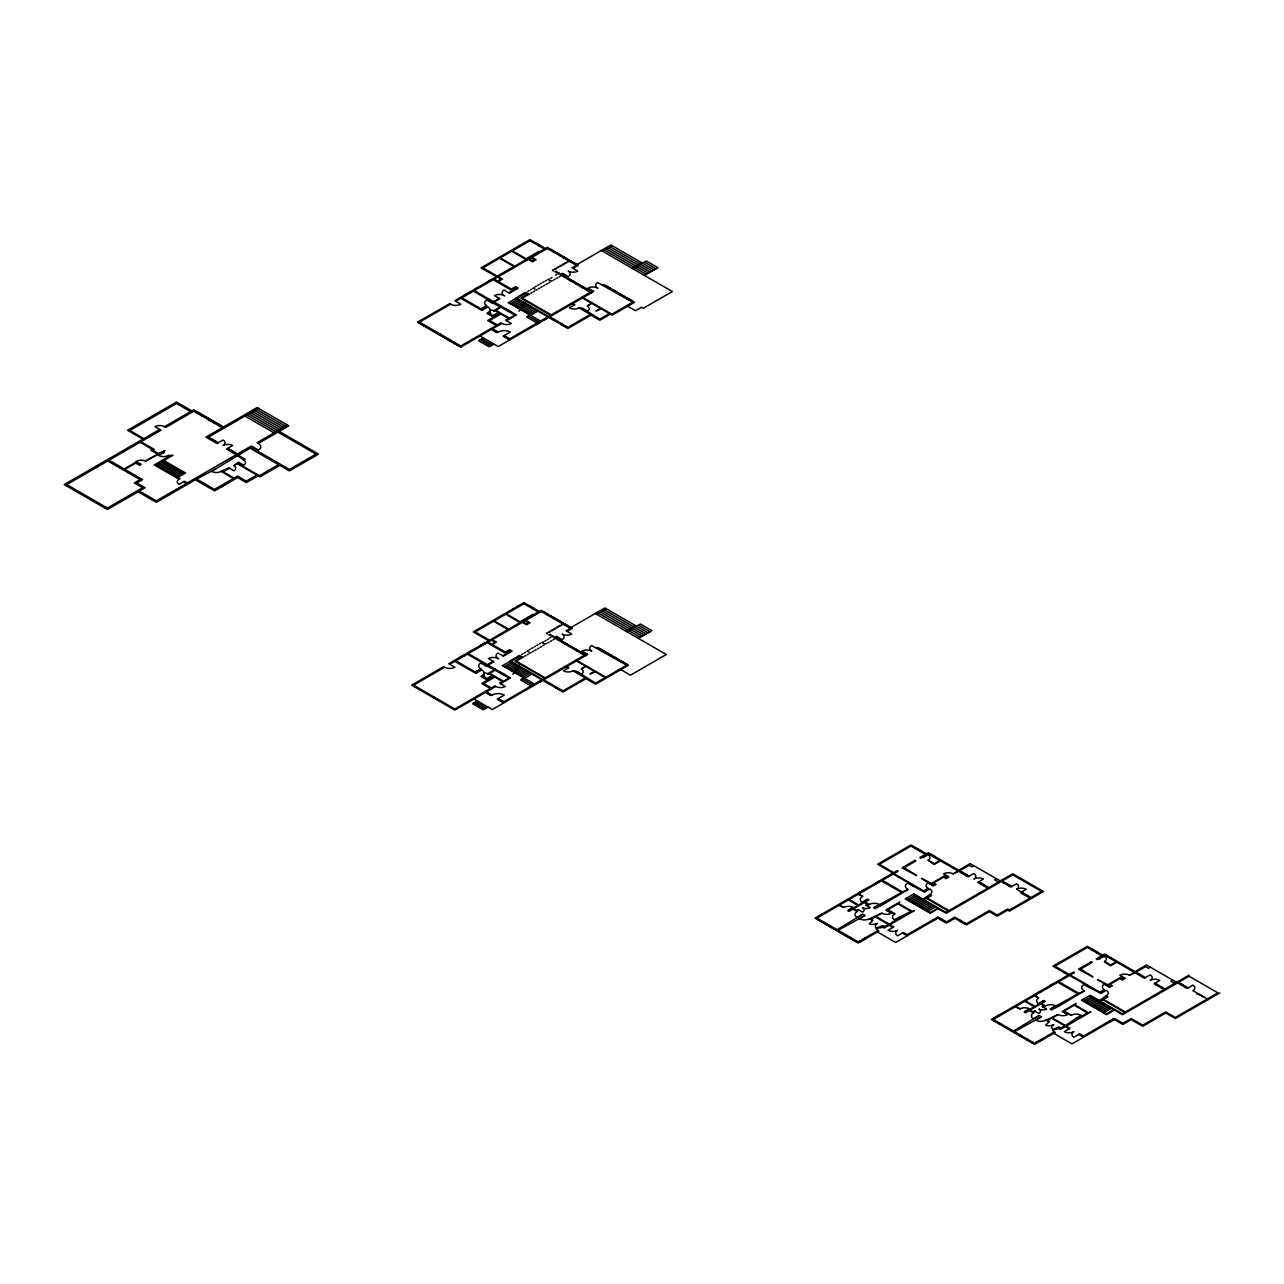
<?xml version="1.0" encoding="UTF-8"?>
<svg xmlns="http://www.w3.org/2000/svg" width="1284" height="1284" viewBox="0 0 1284 1284"><rect width="100%" height="100%" fill="white"/><g stroke="black" fill="none" stroke-linecap="round" stroke-linejoin="round"><path stroke-width="1.5" d="M566.982 631.311L572.263 628.261L541.222 610.349L539.296 611.457L523.952 602.597L473.234 631.872L488.594 640.732L448.758 663.732L454.841 667.247A7.239 4.173 0 0 1 444.601 667.247L413.576 685.158L454.841 708.993L490.36 688.481L481.709 683.505L487.471 680.167L480.922 676.379L483.795 676.01L484.341 672.896A5.425 3.13 0 0 1 487.631 673.795L488.273 674.164M573.001 268.324L578.298 265.29L547.273 247.363L545.347 248.47L530.003 239.594L481.035 267.842L496.378 276.718L454.761 300.713L460.844 304.228A7.239 4.173 0 0 1 450.604 304.228L419.547 322.123L460.796 345.974L496.33 325.478L487.695 320.486L493.457 317.164L486.909 313.376L489.782 313.007L490.327 309.893A5.425 3.13 0 0 1 493.634 310.792L494.26 311.161M512.894 674.293L515.735 670.264L518.335 670.007L515.141 668.258L517.275 668.065L519.442 664.968M518.897 311.29L521.721 307.261L524.337 307.004L521.144 305.255L523.278 305.062L525.445 301.981M872.622 920.484L869.236 923.886A6.789 3.916 0 0 0 877.421 923.26A6.789 3.916 0 0 0 876.346 927.995L882.862 925.652L884.628 926.679L888.464 924.464L875.351 916.888L871.499 919.103L872.622 920.484L869.589 918.734A7.239 4.173 0 0 1 859.349 918.734L865.111 915.412L862.864 914.112L857.102 917.434A7.239 4.173 0 0 1 857.102 911.528L852.945 909.12L849.109 911.351L847.825 910.613L853.266 907.467A6.789 3.916 0 0 0 843.668 907.467L839.511 905.059L848.467 899.891L858.065 905.429L848.467 910.244M1048.948 1021.871L1045.561 1025.258A6.789 3.916 0 0 0 1053.747 1024.648A6.789 3.916 0 0 0 1052.671 1029.367L1059.188 1027.039L1060.953 1028.067L1064.789 1025.836L1051.676 1018.276L1047.84 1020.491L1048.948 1021.871L1045.914 1020.122A7.239 4.173 0 0 1 1035.674 1020.122L1041.436 1016.784L1039.189 1015.5L1033.443 1018.822A7.239 4.173 0 0 1 1033.443 1012.916L1029.27 1010.508L1025.434 1012.723L1024.167 1011.985L1029.591 1008.855A6.789 3.916 0 0 0 1019.994 1008.855L1015.837 1006.447L1024.793 1001.279L1034.39 1006.816L1024.793 1011.615M159.697 429.45L143.856 438.598L129.78 430.477L176.502 403.513L190.578 411.634L164.496 426.689A6.789 3.916 0 0 0 154.899 426.689L160.981 430.204L140.983 441.744L154.257 449.4L152.828 450.235L158.574 453.557L164.978 450.604L163.068 451.711L164.175 452.369L158.734 455.499A6.789 3.916 0 0 0 168.332 455.499L169.456 456.141L154.257 464.92L179.054 479.237L180.017 478.691L156.183 464.92L162.907 461.036L184.495 473.507M67.153 486.299L68.437 485.561M196.5 412.838L197.768 412.1M201.299 415.599L202.567 414.86M202.567 416.337L203.851 415.599M207.366 419.114L208.65 418.375M208.65 419.852L209.934 419.114L214.572 421.971L213.449 422.629M140.502 464.006L139.539 464.551L135.703 462.336L124.195 468.981L108.996 460.218L140.02 442.29L152.347 449.4L150.902 450.235L157.627 454.119L145.59 461.068M214.733 423.367L216.017 422.629M534.321 243.19L535.284 242.644M168.332 455.499L172.971 455.226L163.854 460.491L185.458 472.961L177.77 477.391M219.532 426.127L220.816 425.389M156.985 465.386L163.694 461.502M539.119 245.966L540.082 245.421M258.405 408.312L208.49 437.122L218.248 442.755M158.574 466.301L165.299 462.433M160.179 467.232L166.904 463.347M209.693 439.288L210.977 438.55M161.784 468.162L168.493 464.278M526.151 258.806L538.943 251.423L540.548 252.338M509.764 339.891L503.2 336.103L510.246 332.042A8.603 4.959 0 0 0 498.08 332.026L497.133 332.588L491.531 329.346L460.828 347.065L417.637 322.14L449.641 303.666L450.604 304.228M497.341 276.156L513.985 266.558L499.588 258.245L482.944 267.842L502.461 279.11L498.288 281.517L511.401 289.093L515.558 286.685L518.126 288.178L509.475 293.153L504.05 290.007A6.789 3.916 0 0 0 504.034 295.561L504.676 295.93M526.151 259.545L514.627 266.189L500.23 257.875L511.754 251.231L527.098 260.09M163.373 469.077L170.098 465.193M464.359 295.352L469.174 292.591M475.417 288.996L479.253 286.765M490.456 280.313L486.62 282.528L487.406 282.994M455.724 301.258L460.844 298.305L481.789 310.423L487.872 306.908A7.239 4.173 0 0 1 487.872 312.815M498.288 276.718L528.382 259.352L532.539 261.759L536.07 259.737L531.913 257.33L547.273 248.47L576.372 265.29L572.054 267.778L577.8 271.101A6.789 3.916 0 0 1 568.202 271.101A6.789 3.916 0 0 1 568.202 276.638L562.44 273.315L560.049 274.696L591.378 292.816M164.978 470.008L171.703 466.124M548.396 249.112L549.343 248.55M214.492 442.065L215.776 441.327L210.817 438.647M420.911 324.017L421.874 323.472M166.583 470.923L173.292 467.039M104.437 507.822L105.705 507.084M168.172 471.854L174.897 467.97M169.777 472.769L176.502 468.901M553.195 251.889L554.142 251.327M171.382 473.7L178.091 469.816M555.747 253.365L556.71 252.804M172.971 474.615L179.696 470.747M174.576 475.545L181.301 471.661M176.181 476.46L182.89 472.592M560.546 256.142L561.509 255.58M229.05 450.475L230.334 449.737M563.098 257.619L564.061 257.057M480.986 308.85L486.588 305.608A6.789 3.916 0 0 1 486.604 300.071L500.503 306.828L493.634 310.792M491.387 302.847L492.51 302.205L473.331 291.115L461.807 297.76L482.752 309.861M499.235 298.321L493.473 301.644L474.294 290.553L493.168 279.671L512.364 290.762L508.833 292.784M481.628 309.219L486.588 305.608M438.663 334.273L439.609 333.728M233.848 453.236L235.132 452.498M493.955 303.04L494.918 302.478M567.897 260.379L568.86 259.833M439.786 334.915L440.733 334.37M553.324 269.704L552.377 270.266L553.645 271.004M554.608 268.966L555.892 268.228M557.176 267.489L558.46 266.751M559.728 266.013L561.012 265.274M562.296 264.536L563.58 263.798M564.848 263.06L566.132 262.321M567.416 261.583L568.7 260.845M555.25 269.335L556.534 268.597M557.818 267.858L559.086 267.12M560.37 266.382L561.654 265.644M562.938 264.905L564.222 264.167M565.49 263.429L566.774 262.69M568.058 261.952L569.342 261.214M287.52 425.116L257.121 442.659L258.405 443.397L277.922 432.13L315.992 454.119L289.43 469.446L251.359 447.474L252.643 446.736M570.449 261.872L571.412 261.31M499.717 306.362L500.664 305.801M533.807 287.616L532.844 288.547M535.075 286.878L536.359 286.139M537.643 285.401L538.927 284.663M540.195 283.925L541.479 283.186M542.763 282.448L544.047 281.71M545.331 280.971L546.599 280.233M555.571 275.065L556.839 274.327M509.267 302.27L515.991 298.402M527.724 291.5L528.992 290.762M530.276 290.023L531.56 289.285M549.488 278.949L547.883 279.495M550.772 278.211L552.04 277.472M494.099 311.258L495.062 310.696L498.272 312.542L492.815 315.687L489.782 313.007M575.248 264.632L576.211 264.087M577.014 264.552L610.943 244.971L654.118 269.929M511.064 303.313L517.789 299.445M239.209 462.609L237.925 463.347L259.368 475.722L278.564 464.647L250.075 448.212L211.523 471.388A6.789 3.916 0 0 0 221.121 471.388L228.809 467.874L233.929 470.827A6.34 3.659 0 0 0 233.929 465.659L237.283 463.717L259.994 476.829L279.832 465.386L289.43 470.923L318.544 454.119L279.19 431.392L288.788 425.855L257.121 407.574L223.528 426.962L193.772 409.789L191.862 410.896L176.502 402.02L127.549 430.284L142.893 439.16L64.2 484.598L107.391 509.523L138.11 491.804L156.343 502.333L195.377 479.799L214.572 490.873L237.604 477.568L246.303 482.591L258.148 475.77M563.403 273.861L561.959 274.696L591.378 291.709L592.823 290.874M602.613 251.247L612.227 245.709M529.473 293.988L522.267 298.145L551.205 314.869L590.431 292.254M530.757 293.25L532.041 292.511M533.309 291.773L534.593 291.035M535.877 290.296L537.161 289.558M538.429 288.82L539.713 288.081M540.997 287.343L542.281 286.605M543.565 285.867L544.833 285.128M546.117 284.39L547.401 283.652M548.685 282.913L549.953 282.175M552.521 280.698L550.483 281.003M553.805 279.96L555.089 279.222M556.357 278.484L557.641 277.745M558.925 277.007L560.209 276.269M512.749 304.292L519.474 300.408M229.451 468.243L223.207 471.854L234.089 478.129M237.444 455.499L243.687 460.025L245.116 459.191L238.086 455.13M504.981 309.412L505.944 308.85M514.435 305.255L521.144 301.371M564.446 277.232L565.409 276.686M516.104 306.218L522.829 302.35M517.789 307.197L524.498 303.329M509.78 312.173L510.743 311.627M519.458 308.16L526.183 304.292M569.245 280.008L570.192 279.463M458.484 344.626L457.537 345.171L439.931 334.835M521.144 309.139L527.868 305.255M570.513 280.747L571.476 280.201L576.115 283.058M522.829 310.102L529.538 306.234M501.771 323.44L500.808 322.894L497.293 324.916L489.621 320.486L500.824 314.018L508.496 318.464L505.623 320.117L511.369 323.456A6.789 3.916 0 0 1 501.771 323.44L492.494 328.8L498.08 332.026M506.57 320.679L516.505 314.949L494.115 302.013L499.877 298.69L494.436 295.545A6.789 3.916 0 0 1 504.034 295.561M524.498 311.081L531.223 307.197M492.414 329.86L493.377 329.314M221.65 486.604L229.322 482.174M526.183 312.044L532.908 308.176M575.312 283.523L576.275 282.962M483.362 337.933L478.563 340.709L489.108 346.808L493.923 344.032M576.596 284.262L577.559 283.716M527.852 313.023L534.577 309.139M497.213 331.529L496.25 332.075L492.574 329.763M529.538 313.986L536.263 310.102M529.939 314.949L526.568 316.891L537.129 322.99M530.581 315.334L537.932 311.081M581.395 287.038L582.358 286.476L592.309 292.27L590.479 291.179M256.864 475.016L246.303 481.115L237.604 476.091L214.572 489.397L196.661 479.06L216.322 468.612M582.663 287.776L583.626 287.215M504.002 336.568L504.965 336.007M587.462 290.553L588.409 290.007M507.838 338.783L508.801 338.222M631.712 268.067L641.326 262.53M602.421 285.337L603.865 284.502L634.569 302.238L612.163 315.174L610.381 314.131L599.821 320.23L591.041 315.158L567.993 328.447L548.814 317.357L498.24 346.536L480.007 336.007M536.166 324.467L540.002 322.252M543.373 320.31L547.209 318.095L546.406 317.646M632.996 268.805L646.446 261.053L657.954 267.714L644.504 275.466M604.828 286.172L605.791 285.61L610.43 288.467M550.322 318.239L551.285 317.678M609.627 288.932L610.59 288.386M555.121 321L556.068 320.454M587.366 306.009L591.218 303.056L582.422 297.984L572.824 303.522L574.895 304.725L569.454 307.855A6.789 3.916 0 0 0 579.052 307.855L582.246 308.224L587.366 311.193A6.34 3.659 0 0 0 587.366 306.009L591.86 303.425L600.495 308.417L596.001 311.001L601.121 308.786L609.418 313.585L599.821 319.122L582.888 308.593M612.179 290.409L613.142 289.863M561.509 324.708L562.472 324.146M616.978 293.185L617.941 292.64M619.53 294.662L620.493 294.116M566.308 327.484L567.271 326.922M624.329 297.439L625.292 296.877M626.897 298.915L627.844 298.37M631.68 301.692L632.643 301.13L627.683 298.45M528.27 606.192L529.233 605.647M533.069 608.969L534.032 608.407M520.1 621.809L532.908 614.41L534.497 615.341M458.356 658.371L463.155 655.61M469.398 651.999L473.234 649.784M480.601 645.531L484.437 643.316M449.721 664.293L454.841 661.324L475.802 673.426L481.869 669.927A7.239 4.173 0 0 1 481.869 675.833M542.346 612.099L543.309 611.553M414.925 687.052L415.888 686.507M547.144 614.875L548.107 614.33M549.696 616.352L550.659 615.806M554.495 619.129L555.458 618.567M557.063 620.605L558.026 620.044L562.665 622.917M475 671.853L481.243 668.996L475.642 672.222M485.4 665.85L486.508 665.208L467.312 654.134L455.804 660.779L476.749 672.88M493.233 661.324L487.471 664.663L468.275 653.572L487.15 642.674L506.345 653.765L502.83 655.787M432.692 697.308L433.639 696.747M487.952 666.043L488.915 665.481M561.862 623.366L562.825 622.82M433.799 697.95L434.762 697.405M547.305 632.707L546.342 633.253L547.626 633.991M548.589 631.969L549.857 631.23M551.141 630.492L552.425 629.754M553.693 629L554.977 628.261M556.261 627.523L557.545 626.785M558.813 626.046L560.097 625.308M561.381 624.57L562.665 623.831M549.215 632.338L550.499 631.6M551.783 630.861L553.067 630.123M554.335 629.369L555.619 628.63M556.903 627.892L558.187 627.154M559.455 626.415L560.739 625.677M562.023 624.939L563.307 624.201M564.414 624.859L565.377 624.297M493.714 669.365L494.677 668.82M487.631 673.795L494.517 669.831L480.601 663.09A6.789 3.916 0 0 0 480.601 668.627M527.788 650.619L526.825 651.55M529.072 649.881L530.34 649.142M531.624 648.404L532.908 647.666M534.192 646.927L535.46 646.189M536.744 645.451L538.028 644.712M539.296 643.974L540.58 643.236M549.536 638.052L550.82 637.313M503.264 665.273L509.989 661.404M521.705 654.503L522.989 653.765M524.273 653.026L525.541 652.288M543.469 641.936L541.864 642.498M544.737 641.197L546.021 640.459M547.305 639.721L548.589 638.983M488.113 674.26L489.076 673.715L492.27 675.561L486.829 678.69L483.795 676.01M569.213 627.619L570.176 627.073M570.979 627.523L604.892 607.942L648.083 632.884M505.077 666.316L511.786 662.448M557.384 636.864L555.94 637.683L585.376 654.679L586.82 653.845M596.578 614.233L606.176 608.696M523.471 656.991L516.264 661.148L545.218 677.856L584.413 655.241M524.739 656.252L526.023 655.514M527.307 654.776L528.591 654.038M529.859 653.299L531.143 652.561M532.427 651.823L533.711 651.084M534.979 650.346L536.263 649.608M537.547 648.869L538.831 648.131M540.099 647.393L541.383 646.654M542.667 645.916L543.951 645.162M546.502 643.685L544.464 643.99M547.787 642.947L549.054 642.209M550.338 641.47L551.622 640.732M552.906 639.994L554.174 639.255M506.747 667.295L513.472 663.411M498.994 672.415L499.957 671.853M508.432 668.258L515.141 664.374M558.428 640.234L559.375 639.673M510.117 669.221L516.826 665.353M511.786 670.2L518.495 666.316M503.793 675.191L504.756 674.63M513.472 671.163L520.181 667.295M563.227 642.995L564.174 642.449M451.567 708.206L452.514 707.644M515.141 672.142L521.866 668.258M564.495 643.733L565.458 643.188L570.096 646.045L569.293 646.51M516.826 673.105L523.551 669.221M495.784 686.458L494.838 685.897L491.307 687.935L483.635 683.505L494.838 677.037L502.509 681.467L499.637 683.12L505.398 686.458A6.789 3.916 0 0 1 495.784 686.458L486.508 691.803L492.109 695.045A8.603 4.959 0 0 1 504.275 695.045L497.229 699.106L503.793 702.894M500.599 683.682L510.502 677.952L488.113 665.032L493.875 661.693L488.434 658.564A6.789 3.916 0 0 1 498.031 658.564L498.673 658.933M518.511 674.084L525.22 670.2M486.427 692.879L487.39 692.317M520.181 675.047L526.905 671.163M477.391 700.952L472.592 703.728L483.153 709.811L487.952 707.051M570.577 647.248L571.541 646.687M521.866 676.01L528.591 672.142M490.279 695.093L491.226 694.532M492.109 695.045L491.146 695.591L485.561 692.365L454.841 710.1L411.65 685.158L443.638 666.685L444.601 667.247M523.551 676.989L530.26 673.105M523.952 677.952L520.582 679.894L531.143 685.993M524.594 678.321L531.945 674.084M575.376 650.025L576.339 649.463M576.66 650.763L577.623 650.202M498.031 699.571L498.994 699.01M581.459 653.524L582.422 652.978M502.83 701.224L501.867 701.786L498.192 699.475M625.693 631.038L635.291 625.501M596.418 648.308L597.846 647.473L628.566 665.208L595.615 684.244L586.018 678.69L562.986 691.996L542.827 680.359L492.27 709.538L474.037 699.01M534.032 685.255L529.393 687.004M626.961 631.776L640.411 624.024L651.919 630.669L638.485 638.421M598.809 649.142L599.772 648.581M603.608 651.919L604.571 651.357L599.612 648.677M581.379 668.996L585.215 666.043L576.42 660.955L566.822 666.508L568.892 667.712L563.451 670.842A6.789 3.916 0 0 0 573.049 670.842L576.259 671.211L581.379 674.164A6.34 3.659 0 0 0 581.379 668.996L585.857 666.412L594.492 671.404L590.014 673.988L595.134 671.773L605.213 677.583L595.615 683.12L576.901 671.58M606.176 653.396L607.123 652.834M555.523 687.694L556.486 687.133M610.975 656.156L611.922 655.61M613.527 657.633L614.49 657.087M560.338 690.471L561.285 689.909M618.326 660.409L619.289 659.848M620.894 661.886L621.841 661.324M625.693 664.663L626.64 664.101M915.331 848.547L916.294 847.986M920.13 851.308L921.093 850.762M817.764 916.696L822.562 913.935M859.831 892.412L863.667 890.197M874.869 883.729L878.705 881.514M929.568 854.55L930.531 853.988M817.603 919.569L818.55 919.007M843.668 907.467L838.869 905.429L816.961 918.092L837.12 929.728L862.222 914.481M867.021 899.522L858.707 905.059L849.109 899.522L858.065 894.354L862.864 896.376L858.707 893.985L881.418 880.872L901.577 892.508L874.388 907.467M933.42 856.765L934.367 856.203L930.37 854.085M928.139 860.184L934.238 864.437L940.466 860.842L958.073 871.001L953.113 873.858A6.789 3.916 0 0 0 943.515 873.858L948.924 876.988L946.051 878.657L943.515 877.181L933.596 882.911L936.132 884.371L933.42 885.944L927.995 882.814A6.789 3.916 0 0 0 927.995 888.351L923.678 890.855L893.921 873.666L898.238 871.178L897.259 870.616L893.744 872.655L879.347 864.341L911.014 846.044L925.411 854.358L919.809 857.6L920.772 858.145L928.139 855A6.34 3.659 0 0 1 928.139 860.184L934.238 863.699L939.824 860.473L928.3 853.812L922.698 857.038L923.661 857.6M822.402 922.329L823.349 921.784M824.633 922.522L823.67 923.068L828.629 925.748M828.469 925.844L829.432 925.283M829.753 926.583L830.716 926.021M858.707 909.858L857.102 911.528M866.379 905.429L869.268 904.514A7.239 4.173 0 0 1 879.508 904.514L873.746 907.836L875.03 908.574L882.06 905.059L908.141 889.459L902.54 891.947L882.381 880.31L893.263 874.035L913.422 885.671L912.619 886.137M834.552 929.359L835.515 928.797M838.709 931.751L839.672 931.205M869.589 918.734L881.739 913.197A6.789 3.916 0 0 0 891.337 913.197L885.896 910.051L899.827 902.01L898.543 903.487L911.977 911.255L914.529 910.516L889.908 924.737L893.744 926.952L887.982 930.274A6.789 3.916 0 0 0 897.58 930.274A6.789 3.916 0 0 0 897.58 935.811L903.342 932.489L907.178 934.704L937.898 916.985L946.533 921.96L954.847 917.161L966.37 923.806L989.402 910.516L997.219 915.027L1007.667 908.992L1009.449 910.019L1030.041 898.142L1020.443 892.589L1026.189 889.266A6.789 3.916 0 0 0 1016.591 889.266A6.789 3.916 0 0 0 1016.591 883.729L1010.845 887.051L1001.247 881.514L946.212 913.277L913.261 894.258M843.508 934.527L844.471 933.966M881.739 913.197L875.977 916.519L889.106 924.095L900.293 917.627L899.185 916.985M886.538 910.42L895.028 913.839L887.822 909.682L897.901 903.856L911.014 911.431L894.386 919.745A6.789 3.916 0 0 1 894.386 914.208M844.792 935.266L845.755 934.704M908.334 899.201L915.043 895.333M932.794 885.591L921.431 878.288L931.51 883.376L944.944 875.608L948.314 876.635M910.003 900.18L916.728 896.296M911.688 901.143L918.397 897.275M961.411 872.927L962.374 872.366M974.042 865.817L972.132 866.925L969.243 865.255L959.646 870.793L969.083 876.25M849.591 938.042L850.554 937.481M913.357 902.122L920.082 898.238M850.875 938.781L851.822 938.219M915.043 903.085L921.751 899.217M953.113 873.858L958.683 871.354L968.12 876.795L973.882 873.473A6.789 3.916 0 0 1 973.882 879.026A6.789 3.916 0 0 1 983.48 879.026L977.718 882.349L987.797 888.159L948.956 910.613L927.176 898.046L931.654 895.462L929.921 894.45L922.506 899.635M916.728 904.064L923.437 900.18M924.143 899.795L926.534 898.415L948.314 910.982L945.907 912.378L913.903 893.889L905.252 898.88L930.21 913.277L938.219 908.671M966.21 875.688L967.173 875.142M918.397 905.027L925.122 901.143M855.674 941.541L856.621 940.995M1000.284 880.952L970.206 863.602L958.683 870.247L928.3 852.704L926.374 853.812L911.014 844.936L877.598 864.228L892.942 873.104L815.035 918.092L858.226 943.018L879.026 931.012L878.063 930.467L858.226 941.91L838.067 930.274L864.469 915.781M878.063 930.467A7.239 4.173 0 0 1 876.169 928.541L883.986 927.048L882.22 926.021M920.082 905.99L926.807 902.122M860.633 941.445L865.432 938.684L864.63 938.219M921.768 906.969L928.476 903.085M923.437 907.932L930.162 904.064M925.122 908.911L931.847 905.027M926.807 909.874L933.516 905.99M928.476 910.854L935.201 906.969M928.171 911.367L906.52 898.174M979.644 883.456L980.607 882.894M937.577 908.302L930.21 912.539L905.894 898.511M996.448 878.737L994.522 879.845L998.358 882.06M984.443 886.217L985.406 885.671M933.58 920.387L937.416 918.172M1002.194 880.952L1012.755 874.869L1041.549 891.481L1030.988 897.58M939.824 919.2L940.787 918.654M1004.12 883.167L1005.083 882.622M944.639 921.976L945.586 921.414M1008.919 885.944L1009.882 885.398M959.485 920.949L960.448 920.387M964.284 923.726L965.247 923.164M1022.353 893.696L1023.316 893.15M1027.152 896.473L1028.115 895.927M1091.673 949.919L1092.62 949.374M1096.472 952.696L1097.419 952.134M994.089 1018.084L998.888 1015.307M1036.156 993.8L1039.992 991.585M1051.195 985.117L1055.031 982.902M1097.13 959.549L1104.465 956.387A6.34 3.659 0 0 1 1104.465 961.556L1110.564 965.086L1116.165 961.844L1104.625 955.184L1099.024 958.426L1099.987 958.971M1105.909 955.922L1106.856 955.376M993.928 1020.941L994.891 1020.395M1019.994 1008.855L1015.195 1006.816L993.286 1019.464L1013.445 1031.1L1038.563 1015.869M1043.362 1000.91L1035.032 1006.447L1025.434 1000.91L1034.39 995.742L1038.563 998.133L1035.032 995.357L1057.759 982.244L1077.902 993.88L1050.713 1008.855M1109.745 958.153L1110.708 957.591M1104.465 961.556L1110.564 965.825L1116.807 962.214L1134.398 972.373L1129.438 975.246A6.789 3.916 0 0 0 1119.841 975.246L1125.265 978.376L1122.376 980.029L1119.841 978.569L1109.922 984.298L1112.458 985.759L1109.745 987.332L1104.32 984.202A6.789 3.916 0 0 0 1104.32 989.739L1100.003 992.243L1070.246 975.054L1074.564 972.566L1073.584 972.004L1069.267 974.492L1054.87 966.178L1087.339 947.431L1101.736 955.745L1096.151 958.971L1097.098 959.533M998.727 1023.717L999.69 1023.171M1000.011 1024.455L1000.958 1023.91M1004.81 1027.232L1005.757 1026.67M1006.078 1027.97L1007.041 1027.409M1035.032 1011.246L1033.443 1012.916M1042.72 1006.816L1045.593 1005.886A7.239 4.173 0 0 1 1055.833 1005.886L1050.071 1009.224L1051.355 1009.962L1058.385 1006.447L1084.466 990.847L1078.865 993.334L1058.706 981.698L1069.588 975.423L1089.747 987.059L1088.944 987.508M1010.877 1030.731L1011.84 1030.185M1015.034 1033.139L1015.997 1032.577M1045.914 1020.122L1058.08 1014.569A6.789 3.916 0 0 0 1067.678 1014.569L1062.237 1011.439L1076.152 1003.398L1074.869 1004.874L1088.302 1012.643L1090.87 1011.904L1066.234 1026.125L1070.07 1028.34L1064.308 1031.662A6.789 3.916 0 0 0 1073.906 1031.662A6.789 3.916 0 0 0 1073.906 1037.199L1079.667 1033.877L1083.503 1036.092L1114.223 1018.356L1122.858 1023.348L1131.172 1018.549L1142.696 1025.194L1165.728 1011.904L1175.325 1017.442L1206.366 999.514M1019.833 1035.915L1020.796 1035.353M1058.08 1014.569L1052.318 1017.907L1065.431 1025.467L1080.951 1015.227A6.789 3.916 0 0 0 1071.354 1015.227L1064.147 1011.07L1074.226 1005.244L1087.339 1012.819L1077.276 1018.645L1076.152 1017.987M1062.879 1011.808L1071.354 1015.227M1021.117 1036.653L1022.08 1036.092M1084.659 1000.589L1091.368 996.721M1109.119 986.979L1097.772 979.676L1107.835 984.748L1121.285 976.996L1124.64 978.007M1086.328 1001.568L1093.053 997.684M1088.013 1002.531L1094.738 998.647M1137.736 974.315L1138.699 973.754M1150.368 967.189L1148.458 968.296L1145.569 966.643L1135.971 972.181L1145.408 977.638M1025.916 1039.414L1026.879 1038.868M1089.699 1003.494L1096.408 999.626M1027.2 1040.152L1028.163 1039.607M1125.282 1012.001L1103.502 999.434L1107.98 996.849L1106.246 995.838L1098.831 1001.022M1091.368 1004.473L1098.093 1000.589M1093.053 1005.436L1099.778 1001.568M1100.468 1001.183L1102.86 999.803L1124.64 1012.37M1142.535 977.076L1143.498 976.53M1094.738 1006.415L1101.447 1002.531M1031.999 1042.929L1032.962 1042.367M1096.408 1007.378L1103.133 1003.494M1176.609 982.34L1146.532 964.974L1135.024 971.635L1104.625 954.076L1102.699 955.184L1087.339 946.324L1052.96 966.178L1068.304 975.054L991.36 1019.464L1034.551 1044.406L1055.352 1032.4L1054.389 1031.838L1034.551 1043.298L1014.408 1031.662L1040.794 1017.169M1054.389 1031.838A7.239 4.173 0 0 1 1052.495 1029.912L1060.311 1028.436L1058.546 1027.409M1041.757 1040.072L1036.156 1042.367M1098.093 1008.357L1104.818 1004.473M1099.778 1009.32L1106.487 1005.436M1101.447 1010.283L1108.172 1006.415M1103.133 1011.262L1109.858 1007.378M1104.818 1012.225L1111.527 1008.357L1089.57 995.678L1122.537 1014.665L1177.572 982.902L1187.17 988.439L1192.932 985.117A6.789 3.916 0 0 1 1192.932 990.654L1208.276 999.514M1104.497 1012.755L1082.845 999.546M1155.969 984.844L1156.932 984.282M1113.902 1009.673L1106.535 1013.927L1082.235 999.883M1114.544 1010.043L1106.535 1014.665L1081.593 1000.252L1090.228 995.277L1122.232 1013.75L1164.139 989.547L1154.059 983.721L1159.805 980.398A6.789 3.916 0 0 0 1150.207 980.398A6.789 3.916 0 0 0 1150.207 974.861L1144.461 978.183L1135.024 972.742L1129.438 975.246M1172.774 980.125L1170.848 981.233L1174.683 983.448M1160.768 987.605L1161.731 987.059M1189.08 975.134L1165.086 988.985L1155.006 983.175M1109.906 1021.775L1113.742 1019.56M1178.535 982.34L1189.08 976.241L1217.874 992.869L1207.329 998.968M1180.445 984.555L1181.408 984.009M1185.244 987.332L1186.207 986.77M1053.747 1033.331L1071.996 1043.86L1114.223 1019.464L1122.858 1024.455L1131.14 1019.673L1135.81 1022.337L1136.773 1021.775M1140.609 1025.097L1141.572 1024.552M1197.731 993.431L1196.768 993.976L1199.641 994.538M1204.28 997.395L1199.481 994.619M1219.8 992.869L1175.325 1018.549L1165.728 1013.012L1142.696 1026.301L1135.81 1022.337M417.637 322.14L460.828 347.065M638.485 625.131L650.009 631.776M604.25 609.804L633.365 626.608M634.649 627.346L646.157 633.991M256.479 409.419L285.594 426.224M602.324 610.911L631.439 627.716M632.723 628.454L644.247 635.098M254.569 410.527L283.684 427.331M600.414 612.019L629.529 628.823M630.813 629.561L642.321 636.206M252.643 411.634L281.758 428.439M598.488 613.126L627.603 629.93M628.887 630.669L640.411 637.313M250.717 412.742L279.832 429.546M595.294 613.495L666.316 654.503L630.492 675.191L620.894 669.638M248.807 413.849L277.922 430.654M246.881 414.957L275.996 431.761M244.971 416.064L274.07 432.868M197.608 412.18L202.407 414.957M203.691 415.695L208.49 418.472M215.856 422.709L220.655 425.486M543.148 611.649L547.947 614.41M550.499 615.887L555.298 618.663M565.217 624.393L570.016 627.154M529.072 605.727L533.871 608.504M1177.572 981.795L1188.133 987.877M1001.247 880.407L1011.792 886.506M1016.591 889.266L1031.951 898.142M1181.248 984.09L1186.047 986.866M606.963 652.93L611.762 655.691M614.33 657.183L619.129 659.944M621.681 661.421L626.48 664.197M1004.923 882.718L1009.722 885.479M1023.155 893.247L1027.954 896.007M518.03 606.016L518.993 606.562M591.619 651.084A6.789 3.916 0 0 1 591.619 645.531L626.64 665.208L605.855 677.214L577.062 660.586L587.767 654.407L582.021 651.084A6.789 3.916 0 0 1 591.619 651.084L591.78 651.165M513.231 608.777L514.194 609.338M527.788 617.363L529.393 618.294M268.388 470.522L269.672 471.26M227.846 448.293L237.604 453.926L251.359 445.981L258.405 450.058A8.137 4.703 0 0 0 258.405 443.397M549.857 634.184L551.141 634.922M552.425 635.66L553.693 636.399M978.681 881.787L988.76 887.613L1012.755 873.762L1043.475 891.481L1009.449 911.126L1007.683 910.099L997.219 916.134L989.402 911.624L966.37 924.913L954.847 918.269L946.533 923.068L937.898 918.092L895.654 942.472L877.421 931.943M230.173 449.817L234.972 452.594M559.214 639.769L564.013 642.53M571.38 646.783L576.179 649.56M577.463 650.298L582.262 653.058M962.214 872.462L967.013 875.239M980.446 882.991L985.245 885.767M548.894 634.729L550.178 635.468M551.462 636.206L552.746 636.944M585.376 655.787L554.014 637.683L556.421 636.302L562.183 639.625A6.789 3.916 0 0 0 562.183 634.087A6.789 3.916 0 0 0 571.781 634.087L566.019 630.765L570.337 628.261L541.222 611.457L525.862 620.332L530.019 622.724L526.504 624.762L522.347 622.355L492.27 639.721L496.427 642.128L492.27 644.52L505.398 652.095L509.555 649.688L512.107 651.165L503.472 656.156L498.031 653.026A6.789 3.916 0 0 0 498.031 658.564M1092.459 949.47L1097.258 952.23M916.134 848.082L920.933 850.843M231.2 457.634L232.484 458.372M260.716 474.952L261.984 475.69M576.259 659.944L577.222 660.506M226.401 460.394L227.685 461.133M542.827 643.043L543.71 643.557M233.929 465.659L238.567 462.24L243.687 465.193A6.34 3.659 0 0 0 243.687 460.025M164.496 426.689L165.78 427.428L193.772 411.265L222.244 427.7L205.938 437.122L216.964 443.494L223.047 439.979A6.789 3.916 0 0 1 223.047 445.532A6.789 3.916 0 0 1 232.645 445.532L226.562 449.031L236.32 454.664L187.368 482.928L184.495 481.275L179.054 484.405A6.34 3.659 0 0 1 179.054 479.237M568.25 668.081L566.18 666.877L543.79 679.798L562.986 690.888L585.376 677.952L573.049 670.842M221.121 471.388L233.447 478.499M528.109 651.55L528.992 652.047M228.215 481.516L229.483 482.254M1104.32 989.739L1100.629 992.596L1101.447 993.062M927.995 888.351L924.303 891.208L925.122 891.69M522.829 657.36L519.474 655.418L509.555 661.148L541.864 679.798L503.793 701.786L498.192 698.544M163.533 452.738L162.426 452.08L145.557 461.052A7.239 4.173 0 0 0 136.024 461.405L141.144 464.375L139.539 465.289L135.703 463.075L124.821 469.35L142.588 479.606L136.826 482.928L145.14 487.727L139.378 491.066L156.343 500.856L186.421 483.49L183.532 481.821M220.527 485.962L221.811 486.7M484.277 643.236L485.24 643.782M555.683 687.598L560.482 690.375M959.646 920.853L964.444 923.629M480.441 645.451L481.388 645.996M540.42 680.632L541.383 681.194L536.584 682.847M952.616 918.461L953.563 919.007M948.764 920.676L949.727 921.222M1054.87 982.806L1055.833 983.351M878.545 881.418L879.508 881.98M525.22 677.952L502.188 665.401L534.497 684.051M939.984 919.119L944.783 921.88M473.074 649.688L474.037 650.25M1112.939 1019.095L1113.902 1019.656M533.229 684.789L534.192 685.351M936.614 917.723L937.577 918.269M522.267 678.931L532.828 685.014M1051.034 985.021L1051.997 985.582M874.709 883.633L875.672 884.194M469.238 651.919L470.201 652.465M1109.103 1021.31L1110.066 1021.871M932.778 919.938L933.741 920.484M175.86 489.589L177.144 490.327M462.994 655.514L463.957 656.06M1039.831 991.489L1040.794 992.034M863.506 890.101L864.469 890.663M458.195 658.291L459.158 658.836M1035.995 993.704L1036.958 994.249M859.67 892.316L860.633 892.878M168.172 494.019L169.456 494.757M1045.593 1005.886L1041.436 1003.494L1045.272 1001.279L1043.988 1000.541L1038.563 1003.671A6.789 3.916 0 0 1 1038.563 998.133M869.268 904.514L865.111 902.106L868.947 899.891L867.663 899.153L862.222 902.299A6.789 3.916 0 0 1 862.222 896.746M101.308 463.171L102.592 463.909M96.188 466.124L97.472 466.862M1069.107 1028.885L1065.271 1026.67L1060.472 1029.447L1059.509 1028.885M1078.704 1034.439L1083.503 1037.199M486.588 692.782L490.44 694.997M892.781 927.513L888.945 925.283L884.146 928.059L883.183 927.513M902.379 933.051L907.178 935.811M475.802 701.883L486.347 707.966M474.197 702.797L484.758 708.896M998.727 1015.227L999.69 1015.772M1040.955 1039.607L1041.918 1040.152M822.402 913.839L823.349 914.385M993.928 1017.987L994.891 1018.549M817.603 916.615L818.55 917.161M859.831 940.995L860.794 941.541M817.764 919.472L822.562 922.249M829.913 926.486L834.712 929.263M838.869 931.67L843.668 934.431M844.952 935.169L849.751 937.946M851.035 938.684L855.834 941.445M644.52 262.161L656.028 268.821M610.301 246.817L639.4 263.637M640.684 264.376L652.192 271.036M608.375 247.924L637.474 264.745M638.758 265.483L650.266 272.144M606.465 249.032L635.564 265.852M636.832 266.59L648.356 273.251M604.539 250.139L633.638 266.96M634.922 267.698L646.43 274.359M601.345 250.508L672.334 291.548L643.236 308.304L641.47 307.277L635.484 310.728L627.667 306.218M549.199 248.647L553.982 251.423M556.55 252.9L561.349 255.677M563.901 257.153L568.7 259.93M571.252 261.406L576.051 264.167M535.123 242.74L539.922 245.501M612.982 289.959L617.781 292.72M620.332 294.197L625.131 296.973M524.081 243.013L525.044 243.559M597.622 288.098A6.789 3.916 0 0 1 597.638 282.56L632.643 302.238L611.842 314.243L583.064 297.615L593.786 291.42L588.024 288.098A6.789 3.916 0 0 1 597.622 288.098L597.782 288.194M519.282 245.774L520.245 246.335M533.823 254.376L535.428 255.291M555.892 271.181L557.176 271.919M558.444 272.673L559.728 273.412M565.249 276.782L570.032 279.543M577.399 283.796L582.198 286.573M583.466 287.311L588.265 290.088M554.929 271.743L556.213 272.481M557.481 273.219L558.765 273.957M586.579 294.469L587.542 295.031M582.262 296.957L583.225 297.519M548.846 280.056L549.729 280.554M574.253 305.094L572.183 303.891L549.777 316.811L567.993 327.34L590.399 314.42L579.052 307.855M534.112 288.547L534.995 289.044M528.831 294.357L525.477 292.415L515.558 298.145L547.851 316.811L509.764 338.783L504.163 335.541M490.295 280.217L491.258 280.779M550.483 318.143L555.282 320.92M561.67 324.611L566.469 327.388M542.57 319.86L543.533 320.406M531.223 314.965L508.191 302.382L540.484 321.048M479.092 286.685L480.056 287.231M539.2 321.786L540.163 322.348M528.254 315.928L538.815 322.027M475.257 288.9L476.203 289.446M535.364 324.001L536.327 324.563M469.013 292.495L469.96 293.057M464.214 295.272L465.161 295.818M504.163 336.472L507.999 338.687M481.757 338.864L492.318 344.963M480.168 339.778L490.713 345.877M421.072 323.937L438.823 334.193M929.921 894.45A6.789 3.916 0 0 0 929.921 888.913L924.48 892.059L907.499 883.167A7.239 4.173 0 0 0 907.499 889.09M1083.824 990.478A7.239 4.173 0 0 1 1083.824 984.555L1100.805 993.431L1106.246 990.301A6.789 3.916 0 0 1 1106.246 995.838M107.712 460.956L66.752 484.598L107.391 508.047L142.588 487.727L134.258 482.928L140.02 479.606L107.712 460.956M530.003 240.702L512.396 250.862L526.793 259.175L544.384 249.016L530.003 240.702M497.662 277.087L494.131 279.11L497.646 281.148L501.177 279.11L497.662 277.087M530.95 257.875L529.024 258.983L532.539 261.021L534.465 259.914L530.95 257.875M515.558 287.423L512.043 289.462L513.327 290.2L516.842 288.162L515.558 287.423M501.145 307.197L495.704 310.327L509.459 318.272L514.9 315.142L501.145 307.197M525.798 293.346L517.147 298.321L548.493 316.442L550.579 315.238L520.999 298.145L527.547 294.357L525.798 293.346M498.898 312.911L493.457 316.057L494.42 316.602L499.861 313.473L498.898 312.911M507.421 310.118L512.22 312.895L507.421 310.118M493.554 621.247L475.16 631.872L489.557 640.186L507.95 629.561L493.554 621.247M505.703 614.233L494.196 620.878L508.592 629.192L520.1 622.547L505.703 614.233M523.952 603.705L506.345 613.864L520.742 622.178L538.349 612.019L523.952 603.705M491.628 640.09L488.113 642.128L491.628 644.151L495.159 642.128L491.628 640.09M524.899 620.878L522.989 621.986L526.504 624.024L528.43 622.917L524.899 620.878M509.555 650.426L506.024 652.465L507.308 653.203L510.823 651.165L509.555 650.426M495.159 670.2L489.718 673.346L503.472 681.274L508.913 678.145L495.159 670.2M519.795 656.349L511.144 661.324L542.506 679.429L544.577 678.241L514.996 661.148L521.545 657.36L519.795 656.349M492.912 675.93L487.471 679.059L488.434 679.621L493.875 676.475L492.912 675.93M501.434 673.121L506.233 675.898L501.434 673.121M915.01 860.36L902.058 867.84L916.632 875.528L904.321 867.663L915.99 860.922L915.01 860.36M864.469 902.475L853.587 908.751L856.476 910.42L858.065 909.489L862.543 912.089A5.425 3.13 0 0 0 862.543 907.644A5.425 3.13 0 0 0 870.231 907.644L865.753 905.059L867.342 904.145L864.469 902.475M932.954 883.28L932.152 883.745L934.88 884.387L932.954 883.28M944.944 876.346L944.157 876.811L946.87 877.454L944.944 876.346M1091.352 961.748L1078.383 969.227L1092.973 976.899L1080.646 969.051L1092.331 962.31L1091.352 961.748M1040.794 1003.863L1029.912 1010.139L1032.801 1011.808L1034.39 1010.877L1038.884 1013.461A5.425 3.13 0 0 0 1038.884 1009.031A5.425 3.13 0 0 0 1046.556 1009.031L1042.078 1006.447L1043.683 1005.516L1040.794 1003.863M1109.28 984.668L1108.477 985.117L1111.206 985.775L1109.28 984.668M1121.285 977.734L1120.483 978.199L1123.195 978.841L1121.285 977.734"/></g></svg>
